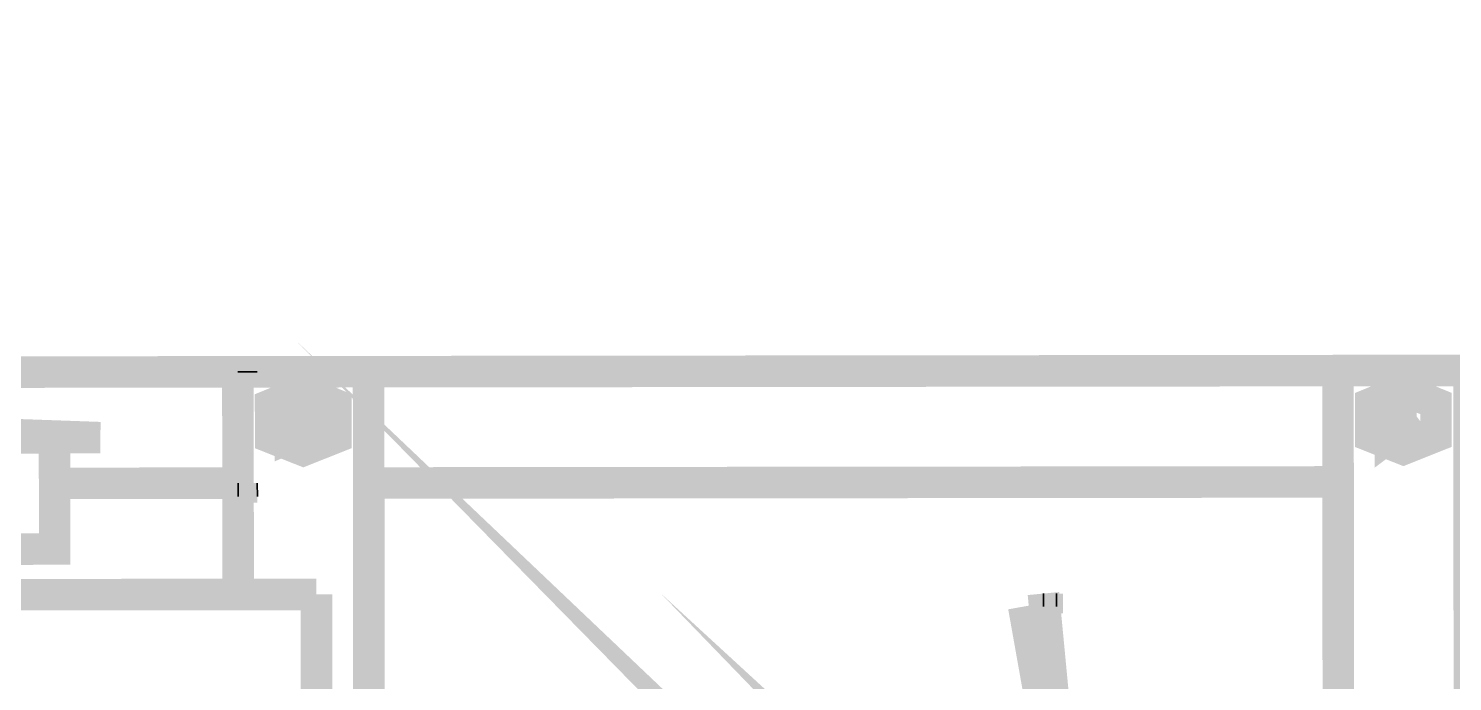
# Model space of a CAD drawing. Header units: feet. Extents: x -99009 to 3252343, y -11094690 to 9035152.
# Drawn here: x 2489858.3 to 2490157.5, y -1976258.7 to -1976121.4 of the extents above; entities that cross this region are included whole.
import ezdxf

# ---------------------------------------------------------------- set-up
doc = ezdxf.new("R2010")
doc.units = ezdxf.units.FT
doc.layers.add('1', color=1, linetype='Continuous')

# ---------------------------------------------------------------- blocks, each defined once
blk = doc.blocks.new('GRINDING MASTER')
at = {"linetype": 'ByBlock', "lineweight": -2, "transparency": 33554684}
for points in [[(1541890.065962846, -39977.77342226558), (1541890.065962846, -39973.63940630403), (1541892.7959734, -39973.63940630403), (1541892.7959734, -39977.77342226558), (1541890.065962846, -39977.77342226558)], [(1542057.922610933, -40001.17351261309), (1542057.922610933, -39997.03949665154), (1542062.056626911, -39997.03949665154), (1542062.056626911, -40001.17351261309), (1542057.922610933, -40001.17351261309)]]:
    blk.add_hatch(color=256, dxfattribs=at).paths.add_polyline_path(points)
at = {"linetype": 'ByBlock', "lineweight": -2, "transparency": 33554684, "const_width": 6.63002559855118}
for points in [[(1542093.724749173, -40131.90201735606), (1542034.522520582, -40075.50779961811), (1542093.724749173, -40136.03603331761)], [(1541888.739957715, -39973.63940630404), (1541888.739957715, -39950.23931595606), (1541822.673702652, -39950.23931595606)], [(1541888.739957715, -39950.23931595606), (1541888.739957715, -39997.03949665155)], [(1541888.739957715, -39950.23931595606), (1541916.196063722, -39950.23931595606)], [(1541888.739957715, -39970.90939576334), (1541888.739957715, -39950.23931595606)], [(1541916.196063722, -39950.23931595606), (1541916.196063722, -40053.4337143895)], [(1542119.854850064, -39950.23931595606), (1541916.196063722, -39950.23931595606)], [(1542119.854850064, -40053.4337143895), (1542119.854850064, -39950.23931595606)], [(1542119.854850064, -40350.61486180748), (1542147.388956378, -40350.61486180748), (1542147.388956378, -39950.23931595606), (1542119.854850064, -39950.23931595606)], [(1541902.468010718, -39954.37333191761), (1541909.33203722, -39957.18134275933), (1541909.33203722, -39964.0453692611), (1541902.468010718, -39966.77537980179), (1541895.603984217, -39964.0453692611), (1541895.603984217, -39957.18134275933), (1541902.468010718, -39954.37333191761)], [(1542133.582903052, -39954.37333191761), (1542140.446929554, -39957.18134275933), (1542140.446929554, -39964.0453692611), (1542133.582903052, -39966.77537980179), (1542126.71887655, -39964.0453692611), (1542126.71887655, -39957.18134275933), (1542133.582903052, -39954.37333191761)], [(1541909.33203722, -39959.91135329955), (1541899.738000194, -39964.0453692611), (1541899.738000194, -39957.18134275933), (1541905.198021273, -39957.18134275933)], [(1542136.390913913, -39959.91135329955), (1542130.852892528, -39964.0453692611), (1542130.852892528, -39957.18134275933), (1542136.390913913, -39957.18134275933)], [(1541859.801845992, -39964.0453692611), (1541747.013410518, -39959.91135329955)], [(1541905.198021273, -39959.91135329955), (1541899.738000194, -39959.91135329955), (1541905.198021273, -39959.91135329955)], [(1542136.390913913, -39959.91135329955), (1542130.852892528, -39959.91135329955), (1542136.390913913, -39959.91135329955)], [(1541859.801845992, -39964.0453692611), (1541747.013410518, -39964.0453692611)], [(1541850.207808951, -39964.0453692611), (1541850.207808951, -39987.44545960908), (1541760.741463537, -39987.44545960908), (1541760.741463537, -39964.0453692611)], [(1541888.739957715, -39973.63940630404), (1541850.207808951, -39973.63940630404)], [(1541888.739957715, -39997.03949665155), (1541888.739957715, -39973.63940630404)], [(1541888.739957715, -39997.03949665155), (1541888.739957715, -39973.63940630404)], [(1542119.854850064, -39973.63940630404), (1541916.196063722, -39973.63940630404)], [(1541704.347245792, -39997.03949665155), (1541905.198021273, -39997.03949665155)], [(1541905.198021273, -40296.95065460975), (1541905.198021273, -39997.03949665155)], [(1542060.652621488, -40025.97760838146), (1542057.922610933, -39997.03949665155)], [(1542093.724749173, -40108.50192700855), (1542057.922610933, -40075.50779961811), (1542093.724749173, -40112.6359429701)], [(1542053.788594986, -39999.76950719224), (1542057.922610933, -40023.16959753975)]]:
    blk.add_lwpolyline(points, dxfattribs=at)
at = {"linetype": 'ByBlock', "lineweight": -2, "transparency": 33554684}
for points in [[(1541888.739957715, -39950.23931595606), (1541892.7959734, -39950.23931595606)], [(1541892.7959734, -39950.23931595606), (1541888.739957715, -39950.23931595606)], [(1541892.7959734, -39950.23931595606), (1541888.739957715, -39950.23931595606)], [(1541888.739957715, -39950.23931595606), (1541892.7959734, -39950.23931595606)], [(1541888.739957715, -39973.63940630404), (1541888.739957715, -39976.44741714576)], [(1541888.739957715, -39976.44741714576), (1541888.739957715, -39973.63940630404)], [(1541892.7959734, -39973.63940630404), (1541892.7959734, -39976.44741714576)], [(1541892.7959734, -39976.44741714576), (1541892.7959734, -39973.63940630404)], [(1542057.922610933, -39997.03949665155), (1542057.922610933, -39999.76950719224)], [(1542057.922610933, -39999.76950719224), (1542057.922610933, -39997.03949665155)], [(1542057.922610933, -39997.03949665155), (1542057.922610933, -39999.76950719224)], [(1542057.922610933, -39999.76950719224), (1542057.922610933, -39997.03949665155)], [(1542057.922610933, -39999.76950719224), (1542057.922610933, -39997.03949665155)], [(1542057.922610933, -39997.03949665155), (1542057.922610933, -39999.76950719224)], [(1542060.652621488, -39997.03949665155), (1542060.652621488, -39999.76950719224)], [(1542060.652621488, -39999.76950719224), (1542060.652621488, -39997.03949665155)]]:
    blk.add_lwpolyline(points, dxfattribs=at)

msp = doc.modelspace()

# ---------------------------------------------------------------- linework, layer by layer
at = {"layer": '1'}
msp.add_arc((2520410.24778306, -1978395.996119908), 100000, 84.1346387202245, 194.3871675539251, dxfattribs=at)

# ---------------------------------------------------------------- block references
at = {"transparency": 33554684, "rotation": 0.06505171407317947}
msp.add_blockref('GRINDING MASTER', (947969.1948541991, -1937994.013045539), dxfattribs=at)

doc.saveas('drawing.dxf')
